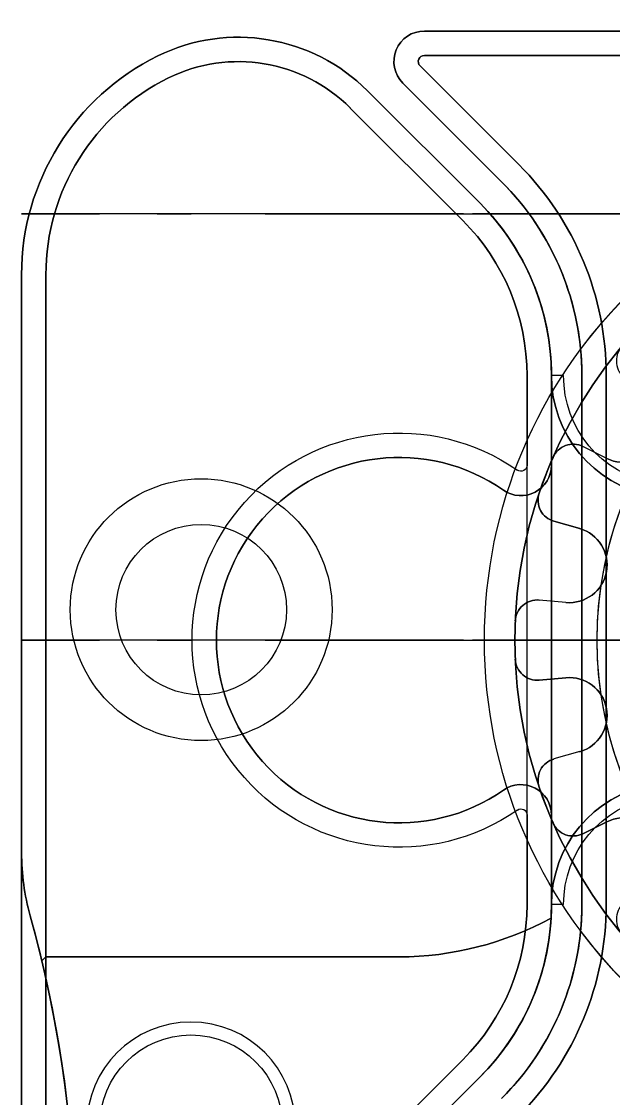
# Model space of a CAD drawing. Header units: centimetres. Extents: x -1.2 to 3.8, y -7.6 to 4.8.
# Drawn here: x -1.13 to -0.158, y -0.753 to 1.016 of the extents above; entities that cross this region are included whole.
import ezdxf

# ---------------------------------------------------------------- set-up
doc = ezdxf.new("R2010")
doc.units = ezdxf.units.CM
doc.header["$MEASUREMENT"] = 0
for name, color, linetype in [('ClearanceBody_SlottedWheel Clearance', 7, 'Continuous'), ('EncoderCart - Binky v145_Bake Clearance', 7, 'Continuous'), ('EncoderCart - Binky v145_Brake', 7, 'Continuous'), ('EncoderCart - Binky v145_EncoderCart', 7, 'Continuous'), ('EncoderCart - Binky v145_FilamentPath - Flared Return Path - Loft A', 7, 'Continuous'), ('EncoderCart - Binky v145_FilamentPath - Flared Return Path - Loft B', 7, 'Continuous'), ('EncoderCart - Binky v145_FilamentPath Hexagonal', 7, 'Continuous'), ('EncoderCart - Binky v145_Side A - Fill old Spring', 7, 'Continuous'), ('EncoderCart - Binky v145_Side A - Remove Chamfers', 7, 'Continuous'), ('EncoderCart - Binky v145_Side A - Remove Gear Clearance', 7, 'Continuous'), ('EncoderCart - Binky v145_Side B - Fill old Spring', 7, 'Continuous'), ('EncoderCart - Binky v145_Side B - Remove Chamfers', 7, 'Continuous'), ('EncoderCart - Binky v145_Side B - Remove Gear Clearance', 7, 'Continuous'), ('EncoderCart - Binky v145_Spring Cleanup A', 7, 'Continuous'), ('EncoderCart - Binky v145_Spring Cleanup B', 7, 'Continuous'), ('EncoderCart - Binky v145_Spring Geometry', 7, 'Continuous'), ('SlottedWheel_Slots', 7, 'Continuous')]:
    doc.layers.add(name, color=color, linetype=linetype)

# ---------------------------------------------------------------- blocks, each defined once
blk = doc.blocks.new('ClearanceBody')
at = {"layer": 'ClearanceBody_SlottedWheel Clearance'}
for p, q in [((0.43, 0.6691, 0.797), (0.43, 0.713, 0.797)), ((0.299, 0.7009, 0.797), (0.307, 0.6577, 0.797)), ((0.561, 0.7009, 0.797), (0.553, 0.6577, 0.797)), ((0.1883, 0.624, 0.797), (0.1724, 0.6649, 0.797)), ((0.6717, 0.624, 0.797), (0.6876, 0.6649, 0.797)), ((0.0546, 0.6062, 0.797), (0.0777, 0.5689, 0.797)), ((0.8054, 0.6062, 0.797), (0.7823, 0.5689, 0.797)), ((-0.0208, 0.4945, 0.797), (-0.0504, 0.5269, 0.797)), ((0.8808, 0.4945, 0.797), (0.9104, 0.5269, 0.797)), ((-0.139, 0.4297, 0.797), (-0.104, 0.4032, 0.797)), ((0.999, 0.4297, 0.797), (0.964, 0.4032, 0.797)), ((-0.169, 0.2983, 0.797), (-0.2083, 0.3178, 0.797)), ((1.029, 0.2983, 0.797), (1.0683, 0.3178, 0.797)), ((-0.2558, 0.1951, 0.797), (-0.2136, 0.1831, 0.797)), ((1.1158, 0.1951, 0.797), (1.0736, 0.1831, 0.797)), ((-0.2363, 0.0617, 0.797), (-0.28, 0.0658, 0.797)), ((1.0963, 0.0617, 0.797), (1.14, 0.0658, 0.797)), ((-0.28, -0.0658, 0.797), (-0.2363, -0.0617, 0.797)), ((1.14, -0.0658, 0.797), (1.0963, -0.0617, 0.797)), ((-0.2136, -0.1831, 0.797), (-0.2558, -0.1951, 0.797)), ((1.0736, -0.1831, 0.797), (1.1158, -0.1951, 0.797)), ((-0.2083, -0.3178, 0.797), (-0.169, -0.2983, 0.797)), ((1.0683, -0.3178, 0.797), (1.029, -0.2983, 0.797)), ((-0.104, -0.4032, 0.797), (-0.139, -0.4297, 0.797)), ((0.964, -0.4032, 0.797), (0.999, -0.4297, 0.797)), ((-0.0504, -0.5269, 0.797), (-0.0208, -0.4945, 0.797)), ((0.9104, -0.5269, 0.797), (0.8808, -0.4945, 0.797)), ((0.0777, -0.5689, 0.797), (0.0546, -0.6062, 0.797)), ((0.7823, -0.5689, 0.797), (0.8054, -0.6062, 0.797)), ((0.1724, -0.6649, 0.797), (0.1883, -0.624, 0.797)), ((0.6876, -0.6649, 0.797), (0.6717, -0.624, 0.797)), ((0.307, -0.6577, 0.797), (0.299, -0.7009, 0.797)), ((0.43, -0.713, 0.797), (0.43, -0.6691, 0.797)), ((0.553, -0.6577, 0.797), (0.561, -0.7009, 0.797))]:
    blk.add_line(p, q, dxfattribs=at)
for radius in [0.8, 0.75, 0.615, 0.565, 0.565, 0.3625, 0.2775]:
    blk.add_circle((0.43, 0, 0.797), radius, dxfattribs=at)
for centre, radius, start, end in [((0.3344, 0.7075, 0.797), 0.036, 97.6941, 190.5882), ((0.43, 0, 0.797), 0.75, 92.8941, 97.6941), ((0.394, 0.713, 0.797), 0.036, 360, 92.8941), ((0.5965, 0.6943, 0.797), 0.036, 76.5177, 169.4118), ((0.43, 0, 0.797), 0.75, 71.7176, 76.5177), ((0.654, 0.6779, 0.797), 0.036, 338.8235, 71.7176), ((0.43, 0, 0.797), 0.75, 114.0706, 118.8706), ((0.1388, 0.6519, 0.797), 0.036, 21.1765, 114.0706), ((0.0853, 0.6252, 0.797), 0.036, 118.8706, 211.7647), ((0.2461, 0.6464, 0.797), 0.062, 201.1765, 10.5882), ((0.492, 0.6691, 0.797), 0.062, 180, 349.4118), ((0.7295, 0.6016, 0.797), 0.062, 158.8235, 328.2353), ((0.836, 0.5873, 0.797), 0.036, 55.3412, 148.2353), ((0.43, 0, 0.797), 0.75, 50.5412, 55.3412), ((0.025, 0.5363, 0.797), 0.062, 222.3529, 31.7647), ((0.8837, 0.5512, 0.797), 0.036, 317.6471, 50.5412), ((-0.077, 0.5027, 0.797), 0.036, 42.3529, 135.2471), ((0.43, 0, 0.797), 0.75, 135.2471, 140.0471), ((-0.1173, 0.4585, 0.797), 0.036, 140.0471, 232.9412), ((0.9266, 0.4527, 0.797), 0.062, 137.6471, 307.0588), ((0.5426, 0.3577, 0.797), 0.2, 145.0657, 177.7158), ((0.43, 0, 0.797), 0.475, 94.383, 96.2052), ((0.2536, 0.3309, 0.797), 0.2, 12.7676, 45.5225), ((0.6642, 0.2929, 0.797), 0.2, 123.8892, 156.5393), ((0.43, 0, 0.797), 0.475, 73.2065, 75.0287), ((0.385, 0.3723, 0.797), 0.2, 351.5912, 24.3461), ((0.43, 0, 0.797), 0.475, 115.5595, 117.3817), ((0.1459, 0.2448, 0.797), 0.2, 33.9441, 66.699), ((1.0207, 0.4009, 0.797), 0.036, 34.1647, 127.0588), ((0.4058, 0.3742, 0.797), 0.2, 166.2422, 198.8923), ((0.43, 0, 0.797), 0.75, 29.3647, 34.1647), ((-0.1413, 0.3538, 0.797), 0.062, 243.5294, 52.9412), ((0.4672, 0.3793, 0.797), 0.019, 192.7676, 253.2129), ((0.4633, 0.38, 0.797), 0.019, 264.9878, 336.5393), ((0.7542, 0.1885, 0.797), 0.2, 102.7128, 135.3628), ((0.5225, 0.3634, 0.797), 0.2, 330.4147, 3.1696), ((0.43, 0, 0.797), 0.475, 52.0301, 53.8523), ((0.3276, 0.3671, 0.797), 0.019, 213.9441, 274.3894), ((0.3238, 0.3664, 0.797), 0.019, 286.1643, 357.7158), ((1.0522, 0.3501, 0.797), 0.036, 296.4706, 29.3647), ((0.6017, 0.3403, 0.797), 0.019, 171.5912, 232.0365), ((-0.2244, 0.2856, 0.797), 0.036, 63.5294, 156.4235), ((0.43, 0, 0.797), 0.475, 136.736, 138.5582), ((0.0767, 0.1257, 0.797), 0.2, 55.1206, 87.8755), ((0.5984, 0.3423, 0.797), 0.019, 243.8114, 315.3628), ((0.2723, 0.3402, 0.797), 0.2, 187.4186, 220.0687), ((0.1986, 0.3033, 0.797), 0.019, 307.3408, 18.8923), ((0.43, 0, 0.797), 0.75, 156.4235, 161.2235), ((0.2019, 0.3053, 0.797), 0.019, 235.1206, 295.5659), ((1.0566, 0.2428, 0.797), 0.062, 116.4706, 285.8824), ((0.713, 0.2553, 0.797), 0.019, 150.4147, 210.86), ((0.8004, 0.0586, 0.797), 0.2, 81.5363, 114.1864), ((0.43, 0, 0.797), 0.475, 30.8536, 32.6758), ((-0.246, 0.2298, 0.797), 0.036, 161.2235, 254.1176), ((0.7107, 0.2584, 0.797), 0.019, 222.6349, 294.1864), ((0.6476, 0.3054, 0.797), 0.2, 309.2382, 341.9931), ((0.1047, 0.1992, 0.797), 0.019, 328.5172, 40.0687), ((1.1257, 0.1605, 0.797), 0.036, 12.9882, 105.8824), ((-0.2306, 0.1235, 0.797), 0.062, 264.7059, 74.1176), ((0.43, 0, 0.797), 0.475, 157.9124, 159.7346), ((0.0551, -0.0104, 0.797), 0.2, 76.2971, 109.0519), ((0.107, 0.2023, 0.797), 0.019, 256.2971, 316.7423), ((0.16, 0.2602, 0.797), 0.2, 208.5951, 241.35), ((0.43, 0, 0.797), 0.75, 8.1882, 12.9882), ((0.7861, 0.1358, 0.797), 0.019, 129.2382, 189.6835), ((0.7851, 0.1396, 0.797), 0.019, 201.4584, 273.0099), ((0.7966, -0.0791, 0.797), 0.2, 60.3598, 93.0099), ((1.1367, 0.1017, 0.797), 0.036, 275.2941, 8.1882), ((0.43, 0, 0.797), 0.475, 9.6771, 11.4993), ((0.055, 0.0681, 0.797), 0.019, 0.9047, 61.35), ((0.7432, 0.2062, 0.797), 0.2, 288.0618, 320.8166), ((-0.2833, 0.0299, 0.797), 0.036, 84.7059, 177.6), ((0.0842, -0.1451, 0.797), 0.2, 97.5783, 130.2284), ((0.0553, 0.0719, 0.797), 0.019, 277.5783, 349.1298), ((1.102, 0, 0.797), 0.062, 95.2941, 264.7059), ((0.43, 0, 0.797), 0.75, 177.6, 182.4), ((0.43, 0, 0.797), 0.475, 179.0889, 180.9111), ((0.8111, -0.002, 0.797), 0.019, 108.0618, 168.507), ((0.8115, 0.0019, 0.797), 0.019, 180.2819, 251.8334), ((0.0842, 0.1451, 0.797), 0.2, 229.7716, 262.4217), ((0.7432, -0.2062, 0.797), 0.2, 39.1834, 71.8334), ((-0.2833, -0.0299, 0.797), 0.036, 182.4, 275.2941), ((-0.2306, -0.1235, 0.797), 0.062, 285.8824, 95.2941), ((0.0553, -0.0719, 0.797), 0.019, 10.8702, 82.4217), ((0.055, -0.0681, 0.797), 0.019, 298.65, 359.0953), ((1.1367, -0.1017, 0.797), 0.036, 351.8118, 84.7059), ((0.16, -0.2602, 0.797), 0.2, 118.65, 151.4049), ((0.43, 0, 0.797), 0.475, 348.5007, 350.3229), ((0.7966, 0.0791, 0.797), 0.2, 266.8853, 299.6402), ((0.7847, -0.1395, 0.797), 0.019, 86.8853, 147.3306), ((0.43, 0, 0.797), 0.75, 347.0118, 351.8118), ((0.7864, -0.1361, 0.797), 0.019, 159.1055, 230.657), ((0.6476, -0.3054, 0.797), 0.2, 18.0069, 50.657), ((0.43, 0, 0.797), 0.475, 200.2654, 202.0876), ((1.1257, -0.1605, 0.797), 0.036, 254.1176, 347.0118), ((0.0551, 0.0104, 0.797), 0.2, 250.9481, 283.5981), ((0.1066, -0.2024, 0.797), 0.019, 32.0467, 103.5981), ((0.1049, -0.1989, 0.797), 0.019, 319.8265, 20.2717), ((1.0566, -0.2428, 0.797), 0.062, 74.1176, 243.5294), ((-0.246, -0.2298, 0.797), 0.036, 105.8824, 198.7765), ((0.2723, -0.3402, 0.797), 0.2, 139.8265, 172.5814), ((0.43, 0, 0.797), 0.75, 198.7765, 203.5765), ((0.7132, -0.2556, 0.797), 0.019, 137.929, 209.4805), ((0.7103, -0.2582, 0.797), 0.019, 65.7088, 126.1541), ((0.8004, -0.0586, 0.797), 0.2, 245.7088, 278.4637), ((0.43, 0, 0.797), 0.475, 327.3242, 329.1464), ((0.5225, -0.3634, 0.797), 0.2, 356.8304, 29.4805), ((-0.2244, -0.2856, 0.797), 0.036, 203.5765, 296.4706), ((-0.1413, -0.3538, 0.797), 0.062, 307.0588, 116.4706), ((0.0767, -0.1257, 0.797), 0.2, 272.1245, 304.7746), ((0.2016, -0.3056, 0.797), 0.019, 53.2231, 124.7746), ((0.1987, -0.3029, 0.797), 0.019, 341.0029, 41.4482), ((0.43, 0, 0.797), 0.475, 221.4418, 223.264), ((0.4058, -0.3742, 0.797), 0.2, 161.0029, 193.7578), ((1.0522, -0.3501, 0.797), 0.036, 330.6353, 63.5294), ((0.6017, -0.3407, 0.797), 0.019, 116.7525, 188.304), ((0.5981, -0.3421, 0.797), 0.019, 44.5324, 104.9776), ((0.7542, -0.1885, 0.797), 0.2, 224.5324, 257.2872), ((0.3274, -0.3674, 0.797), 0.019, 74.3996, 145.9511), ((0.3238, -0.366, 0.797), 0.019, 2.1794, 62.6247), ((0.385, -0.3723, 0.797), 0.2, 335.6539, 8.304), ((0.1459, -0.2448, 0.797), 0.2, 293.301, 325.9511), ((0.5426, -0.3577, 0.797), 0.2, 182.1794, 214.9343), ((0.4671, -0.3797, 0.797), 0.019, 95.5761, 167.1275), ((0.4632, -0.3797, 0.797), 0.019, 23.3559, 83.8012), ((0.43, 0, 0.797), 0.75, 325.8353, 330.6353), ((0.2536, -0.3309, 0.797), 0.2, 314.4775, 347.1275), ((0.6642, -0.2929, 0.797), 0.2, 203.3559, 236.1108), ((0.43, 0, 0.797), 0.475, 306.1477, 307.9699), ((0.9266, -0.4527, 0.797), 0.062, 52.9412, 222.3529), ((0.43, 0, 0.797), 0.475, 242.6183, 244.4405), ((1.0207, -0.4009, 0.797), 0.036, 232.9412, 325.8353), ((-0.1173, -0.4585, 0.797), 0.036, 127.0588, 219.9529), ((0.43, 0, 0.797), 0.475, 284.9713, 286.7935), ((0.025, -0.5363, 0.797), 0.062, 328.2353, 137.6471), ((0.43, 0, 0.797), 0.475, 263.7948, 265.617), ((0.43, 0, 0.797), 0.75, 219.9529, 224.7529), ((-0.077, -0.5027, 0.797), 0.036, 224.7529, 317.6471), ((0.8837, -0.5512, 0.797), 0.036, 309.4588, 42.3529), ((0.7295, -0.6016, 0.797), 0.062, 31.7647, 201.1765), ((0.43, 0, 0.797), 0.75, 304.6588, 309.4588), ((0.2461, -0.6464, 0.797), 0.062, 349.4118, 158.8235), ((0.0853, -0.6252, 0.797), 0.036, 148.2353, 241.1294), ((0.492, -0.6691, 0.797), 0.062, 10.5882, 180), ((0.836, -0.5873, 0.797), 0.036, 211.7647, 304.6588), ((0.43, 0, 0.797), 0.75, 241.1294, 245.9294), ((0.1388, -0.6519, 0.797), 0.036, 245.9294, 338.8235), ((0.654, -0.6779, 0.797), 0.036, 288.2824, 21.1765), ((0.3344, -0.7075, 0.797), 0.036, 169.4118, 262.3059), ((0.5965, -0.6943, 0.797), 0.036, 190.5882, 283.4823), ((0.394, -0.713, 0.797), 0.036, 267.1059, 0), ((0.43, 0, 0.797), 0.75, 283.4823, 288.2824), ((0.43, 0, 0.797), 0.75, 262.3059, 267.1059)]:
    blk.add_arc(centre, radius, start, end, dxfattribs=at)
blk.add_point((0, 0, 0.797), dxfattribs=at)
blk = doc.blocks.new('SlottedWheel')
at = {"layer": 'SlottedWheel_Slots'}
for p, q in [((-0.169, 0.2983, 0.72), (-0.2083, 0.3178, 0.72)), ((-0.2136, 0.1831, 0.72), (-0.2558, 0.1951, 0.72)), ((-0.2363, 0.0617, 0.72), (-0.28, 0.0658, 0.72)), ((-0.2363, -0.0617, 0.72), (-0.28, -0.0658, 0.72)), ((-0.2136, -0.1831, 0.72), (-0.2558, -0.1951, 0.72)), ((-0.169, -0.2983, 0.72), (-0.2083, -0.3178, 0.72))]:
    blk.add_line(p, q, dxfattribs=at)
at = {"layer": 'SlottedWheel_Slots', "extrusion": (4.22942e-16, 9.28523e-16, -1)}
blk.add_circle((-0.43, 0, -0.72), 0.75, dxfattribs=at)
for centre, start, end in [((0.1413, 0.3538, -0.72), 127.0588, 296.4706), ((0.2306, 0.1235, -0.72), 105.8824, 275.2941), ((0.2306, -0.1235, -0.72), 84.7059, 254.1176), ((0.1413, -0.3538, -0.72), 63.5294, 232.9412)]:
    blk.add_arc(centre, 0.062, start, end, dxfattribs=at)
at = {"layer": 'SlottedWheel_Slots', "extrusion": (-5.38956e-15, -1.18238e-14, -1)}
blk.add_arc((0.2244, 0.2856, -0.72), 0.036, 23.5765, 116.4706, dxfattribs=at)
at = {"layer": 'SlottedWheel_Slots', "extrusion": (-6.44008e-16, -2.03338e-15, -1)}
blk.add_arc((0.246, 0.2298, -0.72), 0.036, 285.8824, 18.7765, dxfattribs=at)
at = {"layer": 'SlottedWheel_Slots', "extrusion": (-3.90397e-16, -1.30624e-14, -1)}
blk.add_arc((0.2833, 0.0299, -0.72), 0.036, 2.4, 95.2941, dxfattribs=at)
at = {"layer": 'SlottedWheel_Slots', "extrusion": (4.98005e-16, -2.2188e-15, -1)}
blk.add_arc((0.2833, -0.0299, -0.72), 0.036, 264.7059, 357.6, dxfattribs=at)
at = {"layer": 'SlottedWheel_Slots', "extrusion": (4.71861e-15, -1.24114e-14, -1)}
blk.add_arc((0.246, -0.2298, -0.72), 0.036, 341.2235, 74.1176, dxfattribs=at)
at = {"layer": 'SlottedWheel_Slots', "extrusion": (1.62988e-15, -1.97915e-15, -1)}
blk.add_arc((0.2244, -0.2856, -0.72), 0.036, 243.5294, 336.4235, dxfattribs=at)
blk.add_blockref('ClearanceBody', (0, 0))

msp = doc.modelspace()

# ---------------------------------------------------------------- linework, layer by layer
at = {"layer": 'EncoderCart - Binky v145_Bake Clearance'}
msp.add_line((-0.26, 0.4343, 1.1736), (-0.26, -0.4343, 1.1736), dxfattribs=at)
at = {"layer": 'EncoderCart - Binky v145_Bake Clearance', "extrusion": (0.707107, -6.56565e-16, 0.707107)}
for centre, start_param, end_param in [((-0.06, 0.4343, 0.9736), 0, 1.388725), ((-0.06, -0.4343, 0.9736), 4.89446, 6.283185)]:
    msp.add_ellipse(centre, major_axis=(-0.2, 0, 0.2), ratio=0.707107, start_param=start_param, end_param=end_param, dxfattribs=at)
at = {"layer": 'EncoderCart - Binky v145_Brake'}
for p, q in [((-0.4686, 1, 0.837), (1.865, 1, 0.837)), ((-0.3772, 0.7172, 0.837), (-0.5619, 0.9019, 0.837)), ((-0.5039, 0.9146, 0.837), (-0.3418, 0.7525, 0.837)), ((-1.13, 0.6, 0.837), (-1.13, -0.3489, 0.837)), ((-0.26, 0.4343, 0.837), (-0.26, -0.4343, 0.837)), ((-0.24, 0.4343, 0.837), (-0.26, 0.4343, 0.837)), ((-0.26, -0.4343, 0.837), (-0.26, 0.4343, 0.837)), ((-0.21, -0.4343, 0.837), (-0.21, 0.4343, 0.837)), ((-0.21, 0.4343, 0.837), (-0.21, -0.4343, 0.837)), ((0.43, 0, 0.837), (-0.26, 0, 0.837)), ((-0.24, -0.4343, 0.837), (-0.26, -0.4343, 0.837)), ((-0.5966, -0.9366, 0.837), (-0.3772, -0.7172, 0.837))]:
    msp.add_line(p, q, dxfattribs=at)
at = {"layer": 'EncoderCart - Binky v145_Brake', "extrusion": (-1.28258e-15, 9.28523e-16, -1)}
for centre, radius, start, end in [((0.774, 0.6898, -0.837), 0.3, 63.8688, 135), ((0.4686, 0.95, -0.837), 0.05, 315, 90), ((0.73, 0.6, -0.837), 0.4, 0, 63.8688), ((-0.43, 0, -0.837), 0.8, 36.6241, 164.7815), ((0.66, 0.4343, -0.837), 0.4, 135, 180), ((-0.43, 0, -0.837), 0.615, 199.9661, 160.0339), ((0.66, 0.4343, -0.837), 0.45, 174.5249, 180), ((-0.43, 0, -0.837), 0.8, 195.2185, 323.3759), ((0.7426, -0.3489, -0.837), 0.3874, 344.5015, 0), ((0.66, -0.4343, -0.837), 0.4, 180, 225), ((0.66, -0.4343, -0.837), 0.45, 180, 185.4751)]:
    msp.add_arc(centre, radius, start, end, dxfattribs=at)
at = {"layer": 'EncoderCart - Binky v145_Brake', "extrusion": (-1.24263e-15, 9.68472e-16, -1)}
msp.add_arc((0.66, 0.4343, -0.837), 0.45, 135, 180, dxfattribs=at)
at = {"layer": 'EncoderCart - Binky v145_Brake', "extrusion": (-2.53205e-16, 2.56928e-15, -1)}
msp.add_arc((0.06, 0.4343, -0.837), 0.2, 280.4319, 0, dxfattribs=at)
at = {"layer": 'EncoderCart - Binky v145_Brake', "extrusion": (-9.20364e-16, 2.89547e-15, -1)}
msp.add_arc((0.06, 0.4343, -0.837), 0.18, 280.4318, 0, dxfattribs=at)
at = {"layer": 'EncoderCart - Binky v145_Brake', "extrusion": (-3.76721e-17, 2.36005e-15, -1)}
msp.add_arc((0.06, -0.4343, -0.837), 0.2, 0, 79.5681, dxfattribs=at)
at = {"layer": 'EncoderCart - Binky v145_Brake', "extrusion": (-3.76721e-17, 9.28523e-16, -1)}
msp.add_arc((0.06, -0.4343, -0.837), 0.18, 0, 79.5681, dxfattribs=at)
at = {"layer": 'EncoderCart - Binky v145_Brake', "extrusion": (-1.21728e-15, 9.28523e-16, -1)}
msp.add_arc((0.66, -0.4343, -0.837), 0.45, 180, 225, dxfattribs=at)
at = {"layer": 'EncoderCart - Binky v145_Brake', "extrusion": (-1.26928e-15, 8.80563e-16, -1)}
msp.add_arc((3.1305, -1.0111, -0.837), 2.0906, 164.5015, 191.7032, dxfattribs=at)
at = {"layer": 'EncoderCart - Binky v145_EncoderCart'}
for p, q in [((-0.4686, 1, -0.5005), (0.75, 1, -0.5005)), ((-0.3772, 0.7172, -0.5005), (-0.5619, 0.9019, -0.5005)), ((-0.3418, 0.7525, -0.5005), (-0.5039, 0.9146, -0.5005)), ((-1.13, 0.6, -0.5005), (-1.13, 0.56, -0.5005)), ((-1.13, 0.56, -0.5005), (-1.13, -0.3489, -0.5005)), ((-0.26, 0.2872, -0.5005), (-0.26, 0.4343, -0.5005)), ((-0.21, -0.4343, -0.5005), (-0.21, 0.4343, -0.5005)), ((-0.26, -0.4343, -0.5005), (-0.26, -0.2872, -0.5005)), ((-0.5966, -0.9366, -0.5005), (-0.3772, -0.7172, -0.5005))]:
    msp.add_line(p, q, dxfattribs=at)
at = {"layer": 'EncoderCart - Binky v145_EncoderCart', "extrusion": (0, -1.22465e-16, -1)}
for centre, radius, start, end in [((0.774, 0.6898, 0.5005), 0.3, 63.8688, 135), ((0.4686, 0.95, 0.5005), 0.05, 315, 90), ((0.66, 0.4343, 0.5005), 0.45, 135, 174.5249), ((0.66, 0.4343, 0.5005), 0.4, 135, 176.8505), ((0.66, 0.4343, 0.5005), 0.45, 174.5249, 180), ((0.66, 0.4343, 0.5005), 0.4, 176.8505, 180), ((0.51, 0, 0.5005), 0.3, 235.1501, 124.8499), ((3.1305, -1.0111, 0.5005), 2.0906, 166.6058, 191.7032)]:
    msp.add_arc(centre, radius, start, end, dxfattribs=at)
at = {"layer": 'EncoderCart - Binky v145_EncoderCart', "extrusion": (-5.13171e-48, -1.22465e-16, -1)}
msp.add_arc((0.73, 0.6, 0.5005), 0.4, 0, 63.8688, dxfattribs=at)
at = {"layer": 'EncoderCart - Binky v145_EncoderCart', "extrusion": (-5.70581e-33, -1.22465e-16, -1)}
msp.add_arc((0.31, 0.2872, 0.5005), 0.05, 180, 304.8499, dxfattribs=at)
at = {"layer": 'EncoderCart - Binky v145_EncoderCart', "extrusion": (1.2326e-32, -1.22465e-16, -1)}
msp.add_arc((0.31, -0.2872, 0.5005), 0.05, 55.1501, 180, dxfattribs=at)
at = {"layer": 'EncoderCart - Binky v145_EncoderCart', "extrusion": (-2.46519e-32, -1.22465e-16, -1)}
msp.add_arc((0.7426, -0.3489, 0.5005), 0.3874, 344.5015, 360, dxfattribs=at)
at = {"layer": 'EncoderCart - Binky v145_EncoderCart', "extrusion": (2.77556e-16, -1.22465e-16, -1)}
msp.add_arc((0.66, -0.4343, 0.5005), 0.4, 180, 183.1495, dxfattribs=at)
at = {"layer": 'EncoderCart - Binky v145_EncoderCart', "extrusion": (2.46716e-16, -1.22465e-16, -1)}
msp.add_arc((0.66, -0.4343, 0.5005), 0.45, 180, 185.4751, dxfattribs=at)
at = {"layer": 'EncoderCart - Binky v145_EncoderCart', "extrusion": (6.16298e-33, -1.22465e-16, -1)}
msp.add_arc((3.1305, -1.0111, 0.5005), 2.0906, 164.5015, 166.6058, dxfattribs=at)
at = {"layer": 'EncoderCart - Binky v145_EncoderCart', "extrusion": (2.77137e-16, -1.37714e-16, -1)}
msp.add_arc((0.66, -0.4343, 0.5005), 0.4, 183.1495, 225, dxfattribs=at)
at = {"layer": 'EncoderCart - Binky v145_EncoderCart', "extrusion": (1.54074e-33, -1.22465e-16, -1)}
msp.add_arc((0.66, -0.4343, 0.5005), 0.45, 185.4751, 225, dxfattribs=at)
at = {"layer": 'EncoderCart - Binky v145_FilamentPath - Flared Return Path - Loft A'}
for p, q in [((-1.13, 0), (-1.13, 0, -0.5)), ((-1.13, 0), (-1.0018, 0)), ((-0.73, 0, -0.5), (-1.13, 0, -0.5)), ((-0.907, 0, 0.0947), (-1.0018, 0)), ((-0.5186, 0, 0.6811), (-0.8515, 0, 0.1994)), ((-0.73, 0, -0.5), (1.865, 0, -0.5)), ((-0.5039, 0, 0.817), (-0.5186, 0, 0.817)), ((-0.5186, 0, 0.6811), (-0.5186, 0, 0.817)), ((-0.4247, 0, 0.817), (-0.5039, 0, 0.817)), ((-0.4042, 0, 0.8466), (-0.4247, 0, 0.817)), ((1.3752, 0, 0.817), (-0.3893, 0, 0.817)), ((-0.3893, 0, 0.817), (-0.3893, 0, 0.8466)), ((-0.3893, 0, 0.8466), (-0.3893, 0, 0.8608)), ((-0.2714, 0), (-0.2035, 0, 0.1175)), ((-0.2035, 0, -0.1175), (-0.2714, 0)), ((-0.1357, 0, -0.235), (-0.2035, 0, -0.1175)), ((-0.2035, 0, 0.1175), (-0.1357, 0, 0.235))]:
    msp.add_line(p, q, dxfattribs=at)
at = {"layer": 'EncoderCart - Binky v145_FilamentPath - Flared Return Path - Loft A', "extrusion": (0, 1, 0)}
msp.add_arc((0.3631, 0.8182), 0.05, 34.6474, 58.3665, dxfattribs=at)
msp.add_ellipse((-0.604, 0, -0.1587), major_axis=(0, 0, 0.5065), ratio=0.691077, start_param=5.236486, end_param=5.497787, dxfattribs=at)
at = {"layer": 'EncoderCart - Binky v145_FilamentPath - Flared Return Path - Loft B'}
for p, q in [((-1.13, 0.7), (-1.0018, 0.7)), ((-0.73, 0.7, -0.5), (-1.13, 0.7, -0.5)), ((-1.13, 0.7), (-1.13, 0.7, -0.5)), ((-0.907, 0.7, 0.0947), (-1.0018, 0.7)), ((-0.5186, 0.7, 0.6811), (-0.8515, 0.7, 0.1994)), ((-0.73, 0.7, -0.5), (1.865, 0.7, -0.5)), ((-0.5039, 0.7, 0.817), (-0.5186, 0.7, 0.817)), ((-0.5186, 0.7, 0.6811), (-0.5186, 0.7, 0.817)), ((-0.4247, 0.7, 0.817), (-0.5039, 0.7, 0.817)), ((-0.4042, 0.7, 0.8466), (-0.4247, 0.7, 0.817)), ((1.3752, 0.7, 0.817), (-0.3893, 0.7, 0.817)), ((-0.3893, 0.7, 0.817), (-0.3893, 0.7, 0.8466)), ((-0.3893, 0.7, 0.8466), (-0.3893, 0.7, 0.8608))]:
    msp.add_line(p, q, dxfattribs=at)
at = {"layer": 'EncoderCart - Binky v145_FilamentPath - Flared Return Path - Loft B', "extrusion": (1.82669e-15, 1, -1.26238e-15)}
msp.add_arc((0.3631, 0.8182, 0.7), 0.05, 34.6474, 58.3665, dxfattribs=at)
at = {"layer": 'EncoderCart - Binky v145_FilamentPath - Flared Return Path - Loft B', "extrusion": (0, 1, 0)}
msp.add_ellipse((-0.604, 0.7, -0.1587), major_axis=(0, 0, 0.5065), ratio=0.691077, start_param=5.236486, end_param=5.497787, dxfattribs=at)
at = {"layer": 'EncoderCart - Binky v145_FilamentPath Hexagonal'}
for p, q in [((-0.4686, 1, -0.5), (-0.4686, 1, 0.817)), ((0.79, 1, -0.5), (-0.4686, 1, -0.5)), ((-0.4686, 1, 0.817), (1.865, 1, 0.817))]:
    msp.add_line(p, q, dxfattribs=at)
at = {"layer": 'EncoderCart - Binky v145_FilamentPath Hexagonal', "extrusion": (0, 1, 0)}
msp.add_circle((0, 0, 1), 0.3119, dxfattribs=at)
at = {"layer": 'EncoderCart - Binky v145_Side A - Fill old Spring'}
for p, q in [((-0.4686, 1, -0.5), (0.79, 1, -0.5)), ((-0.5619, 0.9019, -0.5), (-0.3772, 0.7172, -0.5)), ((-0.3418, 0.7525, -0.5), (-0.5039, 0.9146, -0.5)), ((-1.13, -2.7, -0.5), (-1.13, 0.6, -0.5)), ((-0.26, 0.4343, -0.5), (-0.26, 0.2872, -0.5)), ((-0.21, -0.4343, -0.5), (-0.21, 0.4343, -0.5)), ((-0.26, -0.2872, -0.5), (-0.26, -0.4343, -0.5)), ((-0.3772, -0.7172, -0.5), (-0.8868, -1.2268, -0.5))]:
    msp.add_line(p, q, dxfattribs=at)
at = {"layer": 'EncoderCart - Binky v145_Side A - Fill old Spring', "extrusion": (0, 0, -1)}
for centre, radius, start, end in [((0.774, 0.6898, 0.5), 0.3, 63.8688, 135), ((0.4686, 0.95, 0.5), 0.05, 315, 90), ((0.73, 0.6, 0.5), 0.4, 360, 63.8688), ((0.66, 0.4343, 0.5), 0.45, 135, 180), ((0.66, 0.4343, 0.5), 0.4, 135, 180), ((0.51, 0, 0.5), 0.3, 235.1501, 124.8499), ((0.31, 0.2872, 0.5), 0.05, 180, 304.8499), ((0.31, -0.2872, 0.5), 0.05, 55.1501, 180), ((0.66, -0.4343, 0.5), 0.4, 180, 225), ((0.66, -0.4343, 0.5), 0.45, 180, 225)]:
    msp.add_arc(centre, radius, start, end, dxfattribs=at)
at = {"layer": 'EncoderCart - Binky v145_Side A - Remove Chamfers'}
for p, q in [((0.75, 1, -0.5), (-0.4686, 1, -0.5)), ((-0.4686, 0.96, -0.5), (0.79, 0.96, -0.5)), ((-0.3135, 0.7808, -0.5), (-0.4756, 0.9429, -0.5)), ((-0.3772, 0.7172, -0.5), (-0.5619, 0.9019, -0.5)), ((-0.5039, 0.9146, -0.5), (-0.3418, 0.7525, -0.5)), ((-0.5902, 0.8736, -0.5), (-0.4054, 0.6889, -0.5)), ((-1.13, 0.6, -0.5), (-1.13, 0.56, -0.5)), ((-1.09, -2.7, -0.5), (-1.09, 0.6, -0.5)), ((-1.13, 0.56, -0.5), (-1.13, -0.56, -0.5)), ((-0.3, 0.4343, -0.5), (-0.3, 0.2872, -0.5)), ((-0.26, 0.2872, -0.5), (-0.26, 0.4343, -0.5)), ((-0.21, 0.4343, -0.5), (-0.21, -0.4343, -0.5)), ((-0.17, -0.4343, -0.5), (-0.17, 0.4343, -0.5)), ((-0.3, -0.2872, -0.5), (-0.3, -0.4343, -0.5)), ((-0.26, -0.4343, -0.5), (-0.26, -0.2872, -0.5)), ((-1.13, -0.56, -0.5), (-1.13, -2.7, -0.5)), ((-0.4054, -0.6889, -0.5), (-0.9151, -1.1986, -0.5)), ((-0.8868, -1.2268, -0.5), (-0.3772, -0.7172, -0.5))]:
    msp.add_line(p, q, dxfattribs=at)
at = {"layer": 'EncoderCart - Binky v145_Side A - Remove Chamfers', "extrusion": (0, 0, -1)}
for centre, radius, start, end in [((0.774, 0.6898, 0.5), 0.3, 63.8688, 135), ((0.4686, 0.95, 0.5), 0.05, 315, 90), ((0.73, 0.6, 0.5), 0.4, 360, 63.8688), ((0.774, 0.6898, 0.5), 0.26, 63.8688, 135), ((0.4686, 0.95, 0.5), 0.01, 315, 90), ((0.73, 0.6, 0.5), 0.36, 360, 63.8688), ((0.66, 0.4343, 0.5), 0.49, 135, 180), ((0.66, 0.4343, 0.5), 0.45, 135, 180), ((0.66, 0.4343, 0.5), 0.4, 135, 176.8505), ((0.66, 0.4343, 0.5), 0.36, 135, 180), ((0.66, 0.4343, 0.5), 0.4, 176.8505, 180), ((0.51, 0, 0.5), 0.34, 235.1501, 124.8499), ((0.51, 0, 0.5), 0.3, 235.1501, 124.8499), ((0.31, 0.2872, 0.5), 0.05, 180, 304.8499), ((0.31, 0.2872, 0.5), 0.01, 180, 304.8499), ((0.31, -0.2872, 0.5), 0.05, 55.1501, 180), ((0.31, -0.2872, 0.5), 0.01, 55.1501, 180), ((0.66, -0.4343, 0.5), 0.36, 180, 225), ((0.66, -0.4343, 0.5), 0.45, 180, 225), ((0.66, -0.4343, 0.5), 0.49, 180, 225), ((0.66, -0.4343, 0.5), 0.4, 180, 183.1495), ((0.66, -0.4343, 0.5), 0.4, 183.1495, 225)]:
    msp.add_arc(centre, radius, start, end, dxfattribs=at)
at = {"layer": 'EncoderCart - Binky v145_Side A - Remove Gear Clearance'}
for p, q in [((1.51, 1, 0.8682), (-0.4686, 1, 0.8682)), ((-0.5039, 0.9146, 0.8682), (-0.3418, 0.7525, 0.8682)), ((-0.21, 0.4343, 0.8682), (-0.21, -0.4343, 0.8682))]:
    msp.add_line(p, q, dxfattribs=at)
for centre, radius, start, end in [((-0.4686, 0.95, 0.8682), 0.05, 90, 225), ((-0.66, 0.4343, 0.8682), 0.45, 0, 45), ((-0.66, -0.4343, 0.8682), 0.45, 315, 0)]:
    msp.add_arc(centre, radius, start, end, dxfattribs=at)
at = {"layer": 'EncoderCart - Binky v145_Side B - Fill old Spring'}
for p, q in [((1.865, 1, 1.9), (-0.4686, 1, 1.9)), ((-0.3772, 0.7172, 1.9), (-0.5619, 0.9019, 1.9)), ((-0.5039, 0.9146, 1.9), (-0.3418, 0.7525, 1.9)), ((-1.13, 0.6, 1.9), (-1.13, -2.7, 1.9)), ((-0.26, -0.4343, 1.9), (-0.26, 0.4343, 1.9)), ((-0.21, 0.4343, 1.9), (-0.21, -0.4343, 1.9)), ((-0.8868, -1.2268, 1.9), (-0.3772, -0.7172, 1.9))]:
    msp.add_line(p, q, dxfattribs=at)
msp.add_circle((-0.835, 0.05, 1.9), 0.14, dxfattribs=at)
for centre, radius, start, end in [((-0.4686, 0.95, 1.9), 0.05, 90, 225), ((-0.774, 0.6898, 1.9), 0.3, 45, 116.1312), ((-0.73, 0.6, 1.9), 0.4, 116.1312, 180), ((-0.66, 0.4343, 1.9), 0.45, 0, 45), ((-0.66, 0.4343, 1.9), 0.4, 0, 45), ((-0.66, -0.4343, 1.9), 0.4, 315, 0), ((-0.66, -0.4343, 1.9), 0.45, 315, 0)]:
    msp.add_arc(centre, radius, start, end, dxfattribs=at)
at = {"layer": 'EncoderCart - Binky v145_Side B - Remove Chamfers'}
for p, q in [((-0.4686, 1, 1.9), (1.51, 1, 1.9)), ((1.825, 0.96, 1.9), (-0.4686, 0.96, 1.9)), ((-0.4756, 0.9429, 1.9), (-0.3135, 0.7808, 1.9)), ((-0.3772, 0.7172, 1.9), (-0.5619, 0.9019, 1.9)), ((-0.5039, 0.9146, 1.9), (-0.3418, 0.7525, 1.9)), ((-0.4054, 0.6889, 1.9), (-0.5902, 0.8736, 1.9)), ((-1.13, 0.6, 1.9), (-1.13, 0.56, 1.9)), ((-1.09, 0.6, 1.9), (-1.09, -2.7, 1.9)), ((-1.13, -0.56, 1.9), (-1.13, 0.56, 1.9)), ((-0.3, -0.4343, 1.9), (-0.3, 0.4343, 1.9)), ((-0.26, 0.4343, 1.9), (-0.26, 0, 1.9)), ((-0.21, 0.4343, 1.9), (-0.21, -0.4343, 1.9)), ((-0.17, 0.4343, 1.9), (-0.17, -0.4343, 1.9)), ((-0.26, 0, 1.9), (-0.26, -0.4343, 1.9)), ((-1.13, -0.56, 1.9), (-1.13, -2.7, 1.9)), ((-0.9151, -1.1986, 1.9), (-0.4054, -0.6889, 1.9)), ((-0.8868, -1.2268, 1.9), (-0.3772, -0.7172, 1.9))]:
    msp.add_line(p, q, dxfattribs=at)
for radius in [0.215, 0.14]:
    msp.add_circle((-0.835, 0.05, 1.9), radius, dxfattribs=at)
for centre, radius, start, end in [((-0.4686, 0.95, 1.9), 0.05, 90, 225), ((-0.774, 0.6898, 1.9), 0.3, 45, 116.1312), ((-0.73, 0.6, 1.9), 0.4, 116.1312, 180), ((-0.4686, 0.95, 1.9), 0.01, 90, 225), ((-0.774, 0.6898, 1.9), 0.26, 45, 116.1312), ((-0.73, 0.6, 1.9), 0.36, 116.1312, 180), ((-0.66, 0.4343, 1.9), 0.49, 0, 45), ((-0.66, 0.4343, 1.9), 0.45, 0, 45), ((-0.66, 0.4343, 1.9), 0.4, 3.1495, 45), ((-0.66, 0.4343, 1.9), 0.36, 0, 45), ((-0.66, 0.4343, 1.9), 0.4, 0, 3.1495), ((-0.66, -0.4343, 1.9), 0.36, 315, 0), ((-0.66, -0.4343, 1.9), 0.45, 315, 0), ((-0.66, -0.4343, 1.9), 0.49, 315, 0), ((-0.66, -0.4343, 1.9), 0.4, 356.8505, 0), ((-0.66, -0.4343, 1.9), 0.4, 315, 356.8505)]:
    msp.add_arc(centre, radius, start, end, dxfattribs=at)
at = {"layer": 'EncoderCart - Binky v145_Side B - Remove Gear Clearance'}
for p, q in [((-0.4686, 1, 0.8682), (1.51, 1, 0.8682)), ((-0.3418, 0.7525, 0.8682), (-0.5039, 0.9146, 0.8682)), ((-0.21, -0.4343, 0.8682), (-0.21, 0.4343, 0.8682))]:
    msp.add_line(p, q, dxfattribs=at)
at = {"layer": 'EncoderCart - Binky v145_Side B - Remove Gear Clearance', "extrusion": (0, -1.23358e-16, -1)}
for centre, radius, start, end in [((0.4686, 0.95, -0.8682), 0.05, 315, 90), ((0.66, 0.4343, -0.8682), 0.45, 135, 180), ((0.66, -0.4343, -0.8682), 0.45, 180, 225)]:
    msp.add_arc(centre, radius, start, end, dxfattribs=at)
at = {"layer": 'EncoderCart - Binky v145_Spring Cleanup A'}
for p, q in [((-0.4686, 1), (1.865, 1)), ((-0.3772, 0.7172), (-0.5619, 0.9019)), ((-0.5039, 0.9146), (-0.3418, 0.7525)), ((-1.13, 0.6), (-1.13, -0.3489)), ((-0.26, 0.4343), (-0.26, -0.4343)), ((-0.21, 0.4343), (-0.21, -0.4343)), ((-1.0968, -0.5268), (-1.09, -0.52)), ((-1.09, -0.52), (-0.51, -0.52)), ((-0.5966, -0.9366), (-0.3772, -0.7172)), ((-0.3772, -0.7172), (-0.5966, -0.9366))]:
    msp.add_line(p, q, dxfattribs=at)
at = {"layer": 'EncoderCart - Binky v145_Spring Cleanup A', "extrusion": (0, -1.24657e-16, -1)}
msp.add_circle((0.8518, -0.7982), 0.1712, dxfattribs=at)
at = {"layer": 'EncoderCart - Binky v145_Spring Cleanup A', "extrusion": (6.16298e-33, -1.24657e-16, -1)}
for centre, radius, start, end in [((0.774, 0.6898), 0.3, 63.8688, 135), ((3.1305, -1.0111), 2.0906, 166.6058, 191.7032)]:
    msp.add_arc(centre, radius, start, end, dxfattribs=at)
at = {"layer": 'EncoderCart - Binky v145_Spring Cleanup A', "extrusion": (1.2326e-32, -1.24657e-16, -1)}
msp.add_arc((0.4686, 0.95), 0.05, 315, 90, dxfattribs=at)
at = {"layer": 'EncoderCart - Binky v145_Spring Cleanup A', "extrusion": (0, -1.24657e-16, -1)}
for centre, radius, start, end in [((0.73, 0.6), 0.4, 360, 63.8688), ((0.66, 0.4343), 0.4, 135, 180), ((0.7426, -0.3489), 0.3874, 344.5015, 0), ((0.51, 0), 0.52, 241.3402, 270)]:
    msp.add_arc(centre, radius, start, end, dxfattribs=at)
at = {"layer": 'EncoderCart - Binky v145_Spring Cleanup A', "extrusion": (-2.54823e-16, -3.7948e-16, -1)}
msp.add_arc((0.66, 0.4343), 0.45, 135, 180, dxfattribs=at)
at = {"layer": 'EncoderCart - Binky v145_Spring Cleanup A', "extrusion": (1.07852e-31, -1.24657e-16, -1)}
msp.add_arc((0.66, -0.4343), 0.4, 180, 225, dxfattribs=at)
at = {"layer": 'EncoderCart - Binky v145_Spring Cleanup A', "extrusion": (2.40624e-16, -1.24657e-16, -1)}
msp.add_arc((0.66, -0.4343), 0.45, 180, 225, dxfattribs=at)
at = {"layer": 'EncoderCart - Binky v145_Spring Cleanup A', "extrusion": (-4.75128e-17, -2.03035e-16, -1)}
msp.add_arc((3.1305, -1.0111), 2.0906, 164.5015, 191.7032, dxfattribs=at)
at = {"layer": 'EncoderCart - Binky v145_Spring Cleanup A', "extrusion": (7.70372e-34, -1.24657e-16, -1)}
msp.add_arc((0.66, -0.4343), 0.4, 183.1495, 225, dxfattribs=at)
at = {"layer": 'EncoderCart - Binky v145_Spring Cleanup B'}
for p, q in [((0.75, 1), (-0.4686, 1)), ((-0.3772, 0.7172), (-0.5619, 0.9019)), ((-0.5039, 0.9146), (-0.3418, 0.7525)), ((-1.13, 0.6), (-1.13, -0.3489)), ((-0.26, 0.2872), (-0.26, 0.4343)), ((-0.21, 0.4343), (-0.21, -0.4343)), ((-0.26, -0.4343), (-0.26, -0.2872)), ((-1.09, -0.52), (-1.0968, -0.5268)), ((-0.51, -0.52), (-1.09, -0.52)), ((-0.5966, -0.9366), (-0.3772, -0.7172)), ((-0.5966, -0.9366), (-0.3772, -0.7172))]:
    msp.add_line(p, q, dxfattribs=at)
msp.add_circle((-0.8518, -0.7982), 0.15, dxfattribs=at)
for centre, radius, start, end in [((-0.4686, 0.95), 0.05, 90, 225), ((-0.774, 0.6898), 0.3, 45, 116.1312), ((-0.73, 0.6), 0.4, 116.1312, 180), ((-0.66, 0.4343), 0.45, 0, 45), ((-0.66, 0.4343), 0.4, 0, 45), ((-0.51, 0), 0.3, 55.1501, 304.8499), ((-0.31, 0.2872), 0.05, 235.1501, 0), ((-0.31, -0.2872), 0.05, 360, 124.8499), ((-0.7426, -0.3489), 0.3874, 180, 195.4985), ((-0.66, -0.4343), 0.4, 315, 0), ((-0.66, -0.4343), 0.45, 315, 0), ((-3.1305, -1.0111), 2.0906, 348.2968, 15.4985), ((-0.51, 0), 0.52, 270, 298.6598), ((-0.66, -0.4343), 0.4, 315, 356.8505), ((-3.1305, -1.0111), 2.0906, 348.2968, 13.3942)]:
    msp.add_arc(centre, radius, start, end, dxfattribs=at)
at = {"layer": 'EncoderCart - Binky v145_Spring Geometry'}
for p, q in [((-0.4686, 1, -0.5), (0.79, 1, -0.5)), ((-0.5619, 0.9019, -0.5), (-0.3772, 0.7172, -0.5)), ((-0.3418, 0.7525, -0.5), (-0.5039, 0.9146, -0.5)), ((-1.13, -2.7, -0.5), (-1.13, 0.6, -0.5)), ((-0.26, 0.4343, -0.5), (-0.26, 0.2872, -0.5)), ((-0.21, -0.4343, -0.5), (-0.21, 0.4343, -0.5)), ((-0.26, -0.2872, -0.5), (-0.26, -0.4343, -0.5)), ((-0.3772, -0.7172, -0.5), (-0.5966, -0.9366, -0.5))]:
    msp.add_line(p, q, dxfattribs=at)
at = {"layer": 'EncoderCart - Binky v145_Spring Geometry', "extrusion": (0, 0, -1)}
for centre, radius, start, end in [((0.774, 0.6898, 0.5), 0.3, 63.8688, 135), ((0.4686, 0.95, 0.5), 0.05, 315, 90), ((0.73, 0.6, 0.5), 0.4, 360, 63.8688), ((0.66, 0.4343, 0.5), 0.45, 135, 180), ((0.66, 0.4343, 0.5), 0.4, 135, 180), ((0.51, 0, 0.5), 0.3, 235.1501, 124.8499), ((0.31, 0.2872, 0.5), 0.05, 180, 304.8499), ((0.31, -0.2872, 0.5), 0.05, 55.1501, 180), ((0.7426, -0.3489, 0.5), 0.3874, 344.5015, 0), ((0.66, -0.4343, 0.5), 0.4, 180, 225), ((0.66, -0.4343, 0.5), 0.45, 180, 225), ((3.1305, -1.0111, 0.5), 2.0906, 164.5015, 191.7032)]:
    msp.add_arc(centre, radius, start, end, dxfattribs=at)

# ---------------------------------------------------------------- block references
msp.add_blockref('SlottedWheel', (0, 0))

doc.saveas('drawing.dxf')
